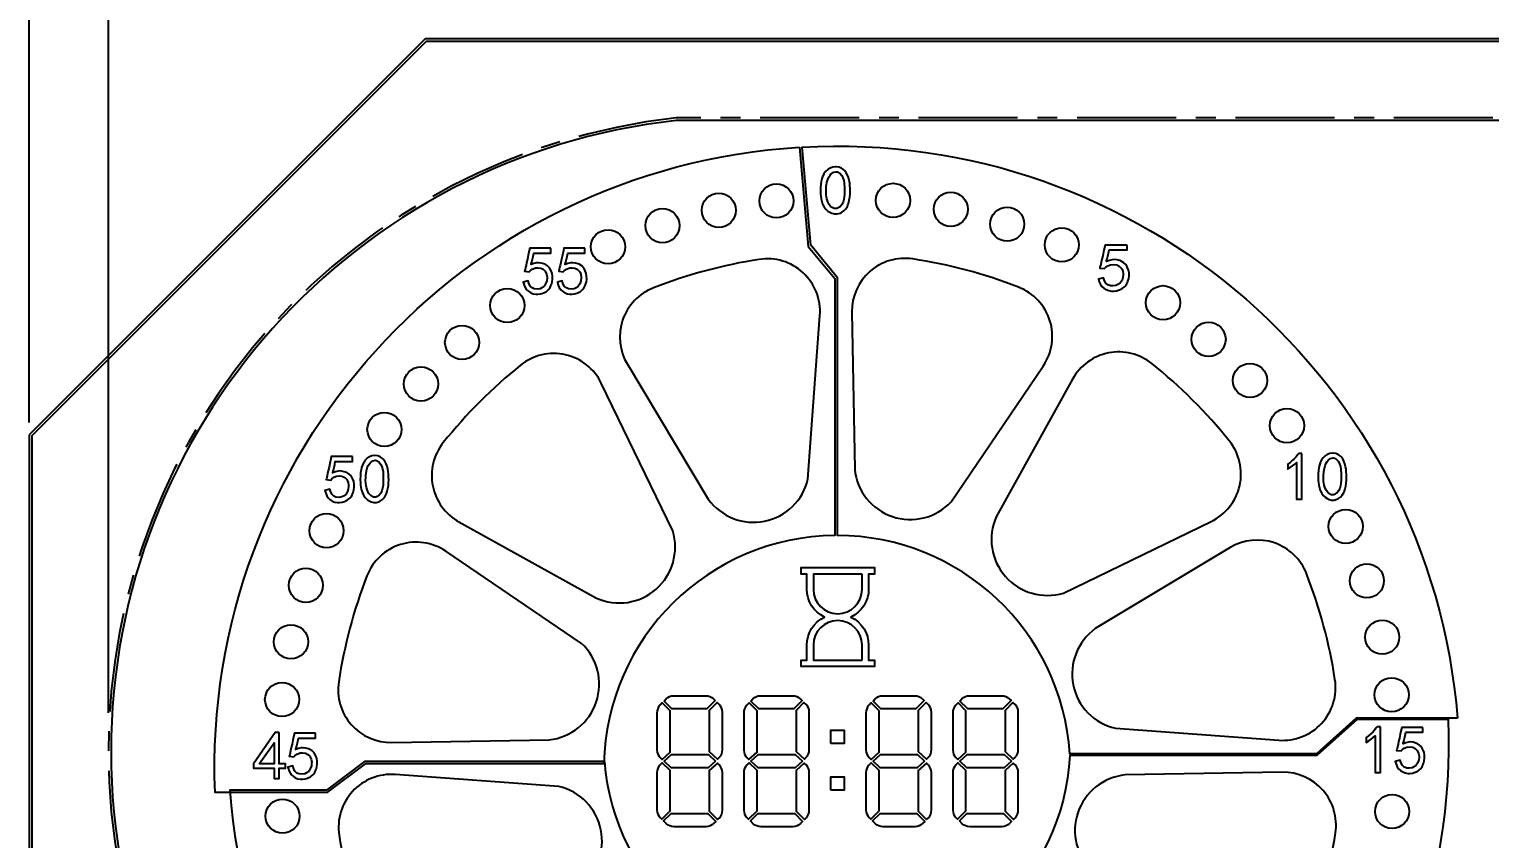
# Model space of a CAD drawing. Header units: millimetres. Extents: x 1653 to 3206, y -200 to 97.
# Drawn here: x 1943.1 to 1998.4, y -112.2 to -81.5 of the extents above; entities that cross this region are included whole.
import ezdxf

# ---------------------------------------------------------------- set-up
doc = ezdxf.new("R2010")
doc.units = ezdxf.units.MM
doc.header["$LTSCALE"] = 3
doc.linetypes.add('CENTER', pattern=[2, 1.25, -0.25, 0.25, -0.25])
for name, color, linetype in [('DIM', 4, 'Continuous'), ('PR', 8, 'Continuous'), ('PR1', 7, 'Continuous'), ('PR2', 7, 'Continuous'), ('PR3', 7, 'Continuous')]:
    doc.layers.add(name, color=color, linetype=linetype)
doc.styles.get("Standard").update_dxf_attribs({"font": 'simplex.shx'})
doc.dimstyles.new('LCDDIM', dxfattribs={"dimtxt": 1, "dimasz": 0.8, "dimexe": 0.35, "dimexo": 0.35, "dimgap": 0.396, "dimtad": 0, "dimzin": 0, "dimdsep": 46, "dimtxsty": 'Standard', "dimcen": 0, "dimclrd": 256, "dimclre": 256, "dimclrt": 256, "dimadec": 0, "dimazin": 0, "dimtfac": 1, "dimtofl": 0, "dimtmove": 0, "dimatfit": 0, "dimfxl": 0, "dimlwd": -1, "dimlwe": -1, "dimarcsym": 0})

# ---------------------------------------------------------------- blocks, each defined once
blk = doc.blocks.new('*D9')
at = {"layer": 'Defpoints', "color": 0}
for p in [(1942.306, -73.807), (1943.106, -96.901), (1942.306, -108.901)]:
    blk.add_point(p, dxfattribs=at)
at = {"layer": 'DIM'}
for p, q in [((1942.306, -108.434), (1942.306, -73.34)), ((1943.106, -96.434), (1943.106, -73.34)), ((1940.81, -73.807), (1939.314, -73.807)), ((1944.602, -73.807), (1946.098, -73.807))]:
    blk.add_line(p, q, dxfattribs=at)
for points in [[(1940.81, -73.558), (1940.81, -74.056), (1942.306, -73.807)], [(1944.602, -73.558), (1944.602, -74.056), (1943.106, -73.807)]]:
    blk.add_solid(points, dxfattribs=at)
at = {"layer": 'DIM', "insert": (1932.306, -73.807), "char_height": 1.87, "attachment_point": 5}
blk.add_mtext('MAX 0.80', dxfattribs=at)
blk = doc.blocks.new('*D11')
at = {"layer": 'Defpoints', "color": 0}
for p in [(1938.74, -104.901), (1943.106, -104.901), (1943.106, -112.901)]:
    blk.add_point(p, dxfattribs=at)
at = {"layer": 'DIM'}
for p, q in [((1938.74, -103.405), (1938.74, -101.909)), ((1942.639, -104.901), (1938.273, -104.901)), ((1942.639, -112.901), (1938.273, -112.901)), ((1938.74, -114.397), (1938.74, -115.893))]:
    blk.add_line(p, q, dxfattribs=at)
for points in [[(1938.491, -103.405), (1938.989, -103.405), (1938.74, -104.901)], [(1938.491, -114.397), (1938.989, -114.397), (1938.74, -112.901)]]:
    blk.add_solid(points, dxfattribs=at)
at = {"layer": 'DIM', "insert": (1938.74, -94.901), "char_height": 1.87, "attachment_point": 5, "rotation": 90}
blk.add_mtext('MAX 8.00', dxfattribs=at)
blk = doc.blocks.new('*D20')
at = {"layer": 'Defpoints', "color": 0}
for p in [(2055.106, -78.032), (1946.106, -107.901), (2055.106, -107.901)]:
    blk.add_point(p, dxfattribs=at)
at = {"layer": 'DIM'}
for p, q in [((1946.106, -107.434), (1946.106, -77.564)), ((2055.106, -107.434), (2055.106, -77.564)), ((1947.602, -78.032), (1989.368, -78.032)), ((2053.61, -78.032), (2011.844, -78.032))]:
    blk.add_line(p, q, dxfattribs=at)
for points in [[(1947.602, -77.782), (1947.602, -78.281), (1946.106, -78.032)], [(2053.61, -77.782), (2053.61, -78.281), (2055.106, -78.032)]]:
    blk.add_solid(points, dxfattribs=at)
at = {"layer": 'DIM', "insert": (2000.606, -78.032), "char_height": 1.87, "attachment_point": 5}
blk.add_mtext('MIN V.A 109.00', dxfattribs=at)
blk = doc.blocks.new('*D21')
at = {"layer": 'Defpoints', "color": 0}
for p in [(2058.106, -73.807), (1943.106, -96.901), (2058.106, -96.901)]:
    blk.add_point(p, dxfattribs=at)
at = {"layer": 'DIM'}
for p, q in [((1943.106, -96.434), (1943.106, -73.34)), ((2058.106, -96.434), (2058.106, -73.34)), ((1944.602, -73.807), (1991.684, -73.807)), ((2056.61, -73.807), (2009.529, -73.807))]:
    blk.add_line(p, q, dxfattribs=at)
for points in [[(1944.602, -73.558), (1944.602, -74.056), (1943.106, -73.807)], [(2056.61, -73.558), (2056.61, -74.056), (2058.106, -73.807)]]:
    blk.add_solid(points, dxfattribs=at)
at = {"layer": 'DIM', "insert": (2000.606, -73.807), "char_height": 1.87, "attachment_point": 5}
blk.add_mtext('115.00%%p0.20', dxfattribs=at)

msp = doc.modelspace()

# ---------------------------------------------------------------- linework, layer by layer
at = {"linetype": 'Continuous'}
msp.add_lwpolyline([(1943.106, -96.901), (1943.106, -120.901), (1958.106, -135.901), (2043.106, -135.901), (2058.106, -120.901), (2058.106, -96.901), (2043.106, -81.901), (1958.106, -81.901)], close=True, dxfattribs=at)
at = {"linetype": 'CENTER'}
msp.add_lwpolyline([(2034.546, -84.901), (1967.606, -84.901, 0.895837), (1967.606, -132.901), (2034.546, -132.901, 0.856686)], format="xyb", close=True, dxfattribs=at)
for points in [[(1973.67, -86.754), (1973.65, -86.755), (1973.539, -86.768), (1973.439, -86.801), (1973.352, -86.855), (1973.351, -86.857), (1973.273, -86.929), (1973.21, -87.013), (1973.162, -87.108), (1973.155, -87.121), (1973.125, -87.205), (1973.102, -87.304), (1973.085, -87.412), (1973.077, -87.533), (1973.076, -87.54), (1973.074, -87.667), (1973.077, -87.779), (1973.085, -87.875), (1973.098, -87.958), (1973.099, -87.964), (1973.124, -88.067), (1973.16, -88.166), (1973.204, -88.26), (1973.215, -88.282), (1973.276, -88.361), (1973.357, -88.428), (1973.458, -88.484), (1973.51, -88.506), (1973.613, -88.531), (1973.715, -88.531), (1973.819, -88.503), (1973.878, -88.476), (1973.963, -88.417), (1974.035, -88.343), (1974.095, -88.251), (1974.117, -88.196), (1974.146, -88.106), (1974.17, -88.006), (1974.189, -87.896), (1974.2, -87.776), (1974.202, -87.68), (1974.201, -87.569), (1974.195, -87.465), (1974.184, -87.364), (1974.168, -87.269), (1974.168, -87.268), (1974.141, -87.162), (1974.102, -87.065), (1974.051, -86.976), (1973.988, -86.895), (1973.957, -86.866), (1973.869, -86.803), (1973.773, -86.766)], [(1973.693, -88.33), (1973.596, -88.33), (1973.501, -88.281), (1973.463, -88.25), (1973.404, -88.177), (1973.356, -88.083), (1973.321, -87.968), (1973.305, -87.898), (1973.293, -87.801), (1973.288, -87.697), (1973.29, -87.588), (1973.299, -87.472), (1973.301, -87.454), (1973.323, -87.332), (1973.352, -87.228), (1973.39, -87.139), (1973.438, -87.068), (1973.487, -87.01), (1973.573, -86.954), (1973.67, -86.936), (1973.722, -86.946), (1973.808, -86.993), (1973.882, -87.077), (1973.924, -87.166), (1973.957, -87.264), (1973.978, -87.371), (1973.98, -87.407), (1973.984, -87.507), (1973.987, -87.614), (1973.988, -87.725), (1973.987, -87.784), (1973.979, -87.891), (1973.961, -87.994), (1973.936, -88.089), (1973.89, -88.184), (1973.825, -88.262), (1973.744, -88.311)], [(1962.862, -89.839), (1962.064, -89.839), (1962.045, -89.926), (1962.009, -90.096), (1961.976, -90.247), (1961.948, -90.376), (1961.924, -90.484), (1961.905, -90.571), (1961.89, -90.638), (1961.879, -90.684), (1961.872, -90.709), (1962.043, -90.728), (1962.079, -90.685), (1962.16, -90.623), (1962.255, -90.587), (1962.274, -90.583), (1962.38, -90.572), (1962.477, -90.587), (1962.484, -90.589), (1962.573, -90.634), (1962.65, -90.709), (1962.663, -90.731), (1962.701, -90.822), (1962.72, -90.931), (1962.719, -90.962), (1962.708, -91.068), (1962.68, -91.163), (1962.668, -91.187), (1962.608, -91.271), (1962.528, -91.335), (1962.457, -91.368), (1962.358, -91.385), (1962.246, -91.375), (1962.235, -91.373), (1962.159, -91.341), (1962.096, -91.28), (1962.043, -91.19), (1962.003, -91.073), (1961.821, -91.123), (1961.85, -91.23), (1961.892, -91.327), (1961.947, -91.406), (1962.013, -91.466), (1962.101, -91.523), (1962.196, -91.561), (1962.296, -91.578), (1962.37, -91.579), (1962.473, -91.566), (1962.568, -91.538), (1962.588, -91.53), (1962.681, -91.482), (1962.76, -91.417), (1962.776, -91.402), (1962.837, -91.324), (1962.881, -91.224), (1962.888, -91.206), (1962.916, -91.104), (1962.932, -91.001), (1962.932, -90.998), (1962.927, -90.891), (1962.912, -90.789), (1962.877, -90.696), (1962.831, -90.597), (1962.814, -90.573), (1962.743, -90.504), (1962.65, -90.445), (1962.601, -90.427), (1962.501, -90.4), (1962.397, -90.384), (1962.319, -90.391), (1962.219, -90.414), (1962.114, -90.456), (1962.12, -90.436), (1962.143, -90.351), (1962.167, -90.253), (1962.191, -90.144), (1962.215, -90.021), (1962.862, -90.021)], [(1964.154, -89.839), (1963.356, -89.839), (1963.338, -89.926), (1963.301, -90.096), (1963.269, -90.247), (1963.241, -90.376), (1963.217, -90.484), (1963.197, -90.571), (1963.182, -90.638), (1963.172, -90.684), (1963.164, -90.709), (1963.336, -90.728), (1963.372, -90.685), (1963.453, -90.623), (1963.548, -90.587), (1963.566, -90.583), (1963.673, -90.572), (1963.77, -90.587), (1963.776, -90.589), (1963.866, -90.634), (1963.941, -90.709), (1963.956, -90.731), (1963.994, -90.822), (1964.013, -90.931), (1964.012, -90.962), (1964, -91.068), (1963.972, -91.163), (1963.96, -91.187), (1963.9, -91.271), (1963.82, -91.335), (1963.749, -91.368), (1963.651, -91.385), (1963.538, -91.375), (1963.528, -91.373), (1963.452, -91.341), (1963.387, -91.28), (1963.336, -91.19), (1963.296, -91.073), (1963.114, -91.123), (1963.143, -91.23), (1963.185, -91.327), (1963.24, -91.406), (1963.306, -91.466), (1963.394, -91.523), (1963.489, -91.561), (1963.588, -91.578), (1963.662, -91.579), (1963.766, -91.566), (1963.861, -91.538), (1963.88, -91.53), (1963.973, -91.482), (1964.053, -91.417), (1964.067, -91.402), (1964.129, -91.324), (1964.174, -91.224), (1964.18, -91.206), (1964.209, -91.104), (1964.224, -91.001), (1964.224, -90.998), (1964.219, -90.891), (1964.204, -90.789), (1964.17, -90.696), (1964.123, -90.597), (1964.107, -90.573), (1964.035, -90.504), (1963.941, -90.445), (1963.894, -90.427), (1963.793, -90.4), (1963.689, -90.384), (1963.612, -90.391), (1963.511, -90.414), (1963.406, -90.456), (1963.412, -90.436), (1963.436, -90.351), (1963.46, -90.253), (1963.484, -90.144), (1963.507, -90.021), (1964.154, -90.021)], [(1984.695, -89.718), (1983.858, -89.718), (1983.838, -89.805), (1983.8, -89.975), (1983.766, -90.126), (1983.737, -90.255), (1983.711, -90.363), (1983.691, -90.451), (1983.675, -90.517), (1983.663, -90.563), (1983.656, -90.588), (1983.836, -90.608), (1983.874, -90.564), (1983.958, -90.502), (1984.059, -90.466), (1984.078, -90.462), (1984.189, -90.452), (1984.292, -90.466), (1984.299, -90.468), (1984.393, -90.514), (1984.472, -90.588), (1984.487, -90.61), (1984.527, -90.702), (1984.547, -90.81), (1984.546, -90.841), (1984.533, -90.948), (1984.504, -91.043), (1984.492, -91.067), (1984.429, -91.15), (1984.345, -91.214), (1984.27, -91.247), (1984.167, -91.264), (1984.048, -91.255), (1984.037, -91.253), (1983.958, -91.221), (1983.891, -91.16), (1983.836, -91.07), (1983.794, -90.952), (1983.602, -91.003), (1983.633, -91.109), (1983.678, -91.206), (1983.735, -91.286), (1983.804, -91.346), (1983.897, -91.402), (1983.997, -91.441), (1984.101, -91.457), (1984.179, -91.458), (1984.287, -91.446), (1984.388, -91.417), (1984.407, -91.41), (1984.504, -91.361), (1984.589, -91.296), (1984.605, -91.281), (1984.669, -91.203), (1984.716, -91.104), (1984.722, -91.085), (1984.752, -90.983), (1984.769, -90.881), (1984.769, -90.877), (1984.764, -90.77), (1984.747, -90.669), (1984.711, -90.576), (1984.663, -90.477), (1984.645, -90.453), (1984.571, -90.384), (1984.472, -90.325), (1984.422, -90.306), (1984.316, -90.279), (1984.207, -90.264), (1984.125, -90.27), (1984.021, -90.294), (1983.91, -90.335), (1983.917, -90.315), (1983.941, -90.231), (1983.966, -90.133), (1983.991, -90.023), (1984.017, -89.9), (1984.695, -89.9)], [(1955.347, -97.725), (1954.549, -97.725), (1954.531, -97.811), (1954.495, -97.983), (1954.462, -98.133), (1954.434, -98.262), (1954.41, -98.37), (1954.39, -98.457), (1954.376, -98.524), (1954.365, -98.57), (1954.357, -98.595), (1954.529, -98.615), (1954.565, -98.572), (1954.646, -98.51), (1954.741, -98.474), (1954.759, -98.468), (1954.866, -98.458), (1954.963, -98.474), (1954.97, -98.476), (1955.059, -98.52), (1955.135, -98.595), (1955.149, -98.616), (1955.187, -98.709), (1955.206, -98.817), (1955.205, -98.848), (1955.193, -98.954), (1955.165, -99.049), (1955.154, -99.073), (1955.094, -99.158), (1955.013, -99.222), (1954.942, -99.255), (1954.844, -99.27), (1954.731, -99.262), (1954.721, -99.26), (1954.645, -99.227), (1954.581, -99.166), (1954.529, -99.077), (1954.488, -98.958), (1954.307, -99.009), (1954.336, -99.115), (1954.378, -99.212), (1954.433, -99.292), (1954.499, -99.353), (1954.587, -99.41), (1954.682, -99.447), (1954.782, -99.465), (1954.855, -99.466), (1954.959, -99.453), (1955.054, -99.423), (1955.073, -99.416), (1955.166, -99.367), (1955.246, -99.302), (1955.261, -99.288), (1955.322, -99.209), (1955.367, -99.11), (1955.374, -99.092), (1955.402, -98.99), (1955.417, -98.888), (1955.417, -98.884), (1955.412, -98.777), (1955.398, -98.675), (1955.363, -98.582), (1955.316, -98.483), (1955.3, -98.46), (1955.228, -98.39), (1955.135, -98.332), (1955.087, -98.313), (1954.987, -98.286), (1954.882, -98.271), (1954.805, -98.277), (1954.704, -98.3), (1954.6, -98.341), (1954.605, -98.323), (1954.629, -98.237), (1954.653, -98.14), (1954.677, -98.029), (1954.7, -97.907), (1955.347, -97.907)], [(1956.215, -97.684), (1956.196, -97.685), (1956.089, -97.699), (1955.995, -97.732), (1955.912, -97.785), (1955.91, -97.788), (1955.837, -97.86), (1955.777, -97.944), (1955.73, -98.039), (1955.725, -98.051), (1955.696, -98.136), (1955.674, -98.234), (1955.658, -98.342), (1955.65, -98.463), (1955.65, -98.471), (1955.648, -98.598), (1955.65, -98.709), (1955.657, -98.805), (1955.67, -98.888), (1955.672, -98.894), (1955.695, -98.997), (1955.729, -99.097), (1955.771, -99.191), (1955.782, -99.212), (1955.84, -99.291), (1955.917, -99.358), (1956.014, -99.414), (1956.062, -99.437), (1956.16, -99.461), (1956.258, -99.461), (1956.357, -99.434), (1956.413, -99.407), (1956.494, -99.348), (1956.563, -99.273), (1956.619, -99.181), (1956.641, -99.127), (1956.669, -99.037), (1956.691, -98.937), (1956.709, -98.826), (1956.72, -98.706), (1956.722, -98.61), (1956.72, -98.499), (1956.714, -98.395), (1956.705, -98.295), (1956.689, -98.2), (1956.689, -98.199), (1956.664, -98.092), (1956.626, -97.995), (1956.578, -97.906), (1956.518, -97.826), (1956.489, -97.797), (1956.404, -97.734), (1956.313, -97.697)], [(1956.237, -99.26), (1956.144, -99.26), (1956.054, -99.211), (1956.019, -99.18), (1955.962, -99.107), (1955.916, -99.013), (1955.882, -98.898), (1955.868, -98.828), (1955.855, -98.731), (1955.85, -98.628), (1955.852, -98.518), (1955.862, -98.402), (1955.864, -98.385), (1955.883, -98.263), (1955.912, -98.158), (1955.948, -98.07), (1955.993, -97.998), (1956.04, -97.94), (1956.122, -97.885), (1956.215, -97.866), (1956.265, -97.876), (1956.347, -97.923), (1956.418, -98.008), (1956.458, -98.096), (1956.489, -98.195), (1956.509, -98.301), (1956.511, -98.337), (1956.515, -98.437), (1956.517, -98.544), (1956.518, -98.655), (1956.517, -98.714), (1956.509, -98.822), (1956.492, -98.924), (1956.467, -99.019), (1956.424, -99.114), (1956.363, -99.193), (1956.286, -99.241)], [(1991.313, -97.604), (1991.192, -97.604), (1991.158, -97.651), (1991.094, -97.731), (1991.024, -97.806), (1990.947, -97.877), (1990.866, -97.945), (1990.778, -98.008), (1990.778, -98.201), (1990.874, -98.14), (1990.962, -98.078), (1991.041, -98.014), (1991.111, -97.949), (1991.111, -99.343), (1991.313, -99.343)], [(1992.494, -97.594), (1992.476, -97.595), (1992.368, -97.609), (1992.274, -97.642), (1992.191, -97.695), (1992.189, -97.697), (1992.116, -97.77), (1992.056, -97.853), (1992.01, -97.949), (1992.004, -97.961), (1991.975, -98.046), (1991.953, -98.144), (1991.937, -98.252), (1991.929, -98.373), (1991.929, -98.38), (1991.927, -98.508), (1991.929, -98.619), (1991.936, -98.715), (1991.949, -98.798), (1991.951, -98.804), (1991.974, -98.907), (1992.009, -99.007), (1992.05, -99.101), (1992.061, -99.122), (1992.119, -99.201), (1992.197, -99.268), (1992.293, -99.324), (1992.341, -99.347), (1992.439, -99.371), (1992.538, -99.371), (1992.636, -99.343), (1992.693, -99.317), (1992.773, -99.258), (1992.842, -99.183), (1992.898, -99.091), (1992.92, -99.037), (1992.948, -98.947), (1992.971, -98.846), (1992.988, -98.736), (1992.999, -98.616), (1993.002, -98.52), (1992.999, -98.409), (1992.993, -98.305), (1992.984, -98.205), (1992.968, -98.11), (1992.968, -98.109), (1992.943, -98.002), (1992.905, -97.905), (1992.857, -97.816), (1992.797, -97.736), (1992.768, -97.707), (1992.683, -97.644), (1992.592, -97.607)], [(1992.516, -99.17), (1992.423, -99.17), (1992.333, -99.121), (1992.298, -99.09), (1992.241, -99.017), (1992.196, -98.923), (1992.161, -98.808), (1992.147, -98.738), (1992.135, -98.641), (1992.129, -98.538), (1992.131, -98.428), (1992.141, -98.312), (1992.143, -98.295), (1992.162, -98.173), (1992.191, -98.068), (1992.228, -97.98), (1992.272, -97.908), (1992.32, -97.85), (1992.401, -97.795), (1992.494, -97.776), (1992.544, -97.786), (1992.626, -97.833), (1992.697, -97.918), (1992.737, -98.006), (1992.768, -98.105), (1992.788, -98.211), (1992.79, -98.247), (1992.794, -98.347), (1992.796, -98.454), (1992.797, -98.565), (1992.796, -98.624), (1992.788, -98.732), (1992.771, -98.834), (1992.746, -98.929), (1992.703, -99.024), (1992.642, -99.103), (1992.565, -99.151)], [(1966.955, -109.065), (1967.004, -109.125), (1967.077, -109.198), (1967.385, -108.917), (1967.385, -107.356), (1967.085, -107.056), (1967.004, -107.137), (1966.996, -107.145), (1966.948, -107.206), (1966.913, -107.276), (1966.891, -107.35), (1966.884, -107.428), (1966.884, -108.834), (1966.884, -108.846), (1966.893, -108.923), (1966.917, -108.997)], [(1967.292, -106.853), (1967.36, -106.816), (1967.434, -106.792), (1967.511, -106.782), (1967.523, -106.782), (1968.736, -106.782), (1968.814, -106.789), (1968.888, -106.811), (1968.958, -106.847), (1969.019, -106.895), (1969.027, -106.903), (1969.093, -106.968), (1968.778, -107.283), (1967.452, -107.283), (1967.152, -106.983), (1967.232, -106.903)], [(1969.365, -108.834), (1969.365, -107.4), (1969.356, -107.321), (1969.332, -107.247), (1969.294, -107.179), (1969.244, -107.119), (1969.163, -107.038), (1968.864, -107.337), (1968.864, -108.9), (1969.178, -109.192), (1969.245, -109.125), (1969.253, -109.116), (1969.301, -109.055), (1969.336, -108.986), (1969.358, -108.911)], [(1970.243, -109.065), (1970.292, -109.125), (1970.365, -109.198), (1970.673, -108.917), (1970.673, -107.356), (1970.373, -107.056), (1970.292, -107.137), (1970.284, -107.145), (1970.236, -107.206), (1970.201, -107.276), (1970.179, -107.35), (1970.172, -107.428), (1970.172, -108.834), (1970.172, -108.846), (1970.181, -108.923), (1970.205, -108.997)], [(1970.58, -106.853), (1970.648, -106.816), (1970.722, -106.792), (1970.799, -106.782), (1970.811, -106.782), (1972.025, -106.782), (1972.102, -106.789), (1972.177, -106.811), (1972.246, -106.847), (1972.307, -106.895), (1972.315, -106.903), (1972.381, -106.968), (1972.066, -107.283), (1970.74, -107.283), (1970.44, -106.983), (1970.52, -106.903)], [(1972.653, -108.834), (1972.653, -107.4), (1972.644, -107.321), (1972.62, -107.247), (1972.583, -107.179), (1972.532, -107.119), (1972.451, -107.038), (1972.152, -107.337), (1972.152, -108.9), (1972.466, -109.192), (1972.533, -109.125), (1972.541, -109.116), (1972.589, -109.055), (1972.625, -108.986), (1972.646, -108.911)], [(1974.87, -109.065), (1974.92, -109.125), (1974.993, -109.198), (1975.301, -108.917), (1975.301, -107.356), (1975.001, -107.056), (1974.92, -107.137), (1974.912, -107.145), (1974.864, -107.206), (1974.828, -107.276), (1974.807, -107.35), (1974.799, -107.428), (1974.799, -108.834), (1974.8, -108.846), (1974.809, -108.923), (1974.833, -108.997)], [(1975.207, -106.853), (1975.275, -106.816), (1975.349, -106.792), (1975.427, -106.782), (1975.438, -106.782), (1976.652, -106.782), (1976.73, -106.789), (1976.804, -106.811), (1976.873, -106.847), (1976.934, -106.895), (1976.942, -106.903), (1977.008, -106.968), (1976.694, -107.283), (1975.367, -107.283), (1975.067, -106.983), (1975.147, -106.903)], [(1977.281, -108.834), (1977.281, -107.4), (1977.271, -107.321), (1977.248, -107.247), (1977.21, -107.179), (1977.16, -107.119), (1977.079, -107.038), (1976.78, -107.337), (1976.78, -108.9), (1977.093, -109.192), (1977.16, -109.125), (1977.169, -109.116), (1977.217, -109.055), (1977.252, -108.986), (1977.274, -108.911)], [(1978.158, -109.065), (1978.208, -109.125), (1978.281, -109.198), (1978.589, -108.917), (1978.589, -107.356), (1978.289, -107.056), (1978.208, -107.137), (1978.2, -107.145), (1978.152, -107.206), (1978.116, -107.276), (1978.095, -107.35), (1978.088, -107.428), (1978.088, -108.834), (1978.088, -108.846), (1978.097, -108.923), (1978.121, -108.997)], [(1978.495, -106.853), (1978.564, -106.816), (1978.638, -106.792), (1978.715, -106.782), (1978.726, -106.782), (1979.94, -106.782), (1980.018, -106.789), (1980.092, -106.811), (1980.161, -106.847), (1980.222, -106.895), (1980.23, -106.903), (1980.297, -106.968), (1979.982, -107.283), (1978.656, -107.283), (1978.355, -106.983), (1978.436, -106.903)], [(1980.569, -108.834), (1980.569, -107.4), (1980.559, -107.321), (1980.536, -107.247), (1980.498, -107.179), (1980.448, -107.119), (1980.367, -107.038), (1980.068, -107.337), (1980.068, -108.9), (1980.381, -109.192), (1980.449, -109.125), (1980.457, -109.116), (1980.505, -109.055), (1980.54, -108.986), (1980.562, -108.911)], [(1952.573, -108.177), (1952.421, -108.177), (1951.604, -109.36), (1951.604, -109.532), (1952.381, -109.532), (1952.381, -109.916), (1952.573, -109.916), (1952.573, -109.532), (1952.815, -109.532), (1952.815, -109.36), (1952.573, -109.36)], [(1953.946, -108.207), (1953.149, -108.207), (1953.13, -108.294), (1953.093, -108.465), (1953.061, -108.615), (1953.033, -108.745), (1953.009, -108.852), (1952.99, -108.94), (1952.974, -109.006), (1952.964, -109.053), (1952.957, -109.077), (1953.128, -109.097), (1953.164, -109.054), (1953.245, -108.992), (1953.34, -108.955), (1953.359, -108.951), (1953.465, -108.941), (1953.562, -108.955), (1953.568, -108.957), (1953.658, -109.003), (1953.734, -109.077), (1953.748, -109.099), (1953.786, -109.191), (1953.805, -109.299), (1953.804, -109.33), (1953.793, -109.437), (1953.765, -109.532), (1953.752, -109.556), (1953.692, -109.639), (1953.613, -109.703), (1953.541, -109.737), (1953.443, -109.753), (1953.331, -109.744), (1953.32, -109.742), (1953.244, -109.71), (1953.18, -109.649), (1953.128, -109.559), (1953.088, -109.441), (1952.906, -109.492), (1952.935, -109.598), (1952.977, -109.695), (1953.032, -109.775), (1953.098, -109.835), (1953.186, -109.892), (1953.281, -109.93), (1953.38, -109.946), (1953.455, -109.947), (1953.558, -109.935), (1953.653, -109.906), (1953.673, -109.899), (1953.766, -109.85), (1953.845, -109.785), (1953.86, -109.771), (1953.922, -109.692), (1953.966, -109.593), (1953.972, -109.574), (1954.001, -109.472), (1954.017, -109.37), (1954.017, -109.367), (1954.012, -109.259), (1953.996, -109.158), (1953.962, -109.065), (1953.916, -108.966), (1953.899, -108.942), (1953.828, -108.873), (1953.734, -108.814), (1953.686, -108.795), (1953.585, -108.768), (1953.482, -108.753), (1953.404, -108.759), (1953.304, -108.783), (1953.198, -108.824), (1953.205, -108.805), (1953.228, -108.72), (1953.252, -108.622), (1953.276, -108.512), (1953.3, -108.389), (1953.946, -108.389)], [(1973.473, -108.593), (1973.473, -108.092), (1973.974, -108.092), (1973.974, -108.593)], [(1994.285, -107.956), (1994.164, -107.956), (1994.13, -108.002), (1994.066, -108.082), (1993.995, -108.157), (1993.919, -108.229), (1993.837, -108.296), (1993.749, -108.36), (1993.749, -108.552), (1993.846, -108.491), (1993.933, -108.428), (1994.013, -108.364), (1994.082, -108.299), (1994.082, -109.695), (1994.285, -109.695)], [(1995.89, -107.986), (1995.093, -107.986), (1995.074, -108.072), (1995.037, -108.243), (1995.005, -108.394), (1994.977, -108.523), (1994.953, -108.63), (1994.934, -108.718), (1994.918, -108.784), (1994.908, -108.831), (1994.901, -108.856), (1995.072, -108.875), (1995.108, -108.832), (1995.189, -108.77), (1995.284, -108.734), (1995.302, -108.73), (1995.409, -108.719), (1995.506, -108.734), (1995.512, -108.736), (1995.602, -108.781), (1995.678, -108.856), (1995.692, -108.877), (1995.73, -108.969), (1995.749, -109.078), (1995.748, -109.109), (1995.736, -109.215), (1995.709, -109.31), (1995.696, -109.334), (1995.636, -109.418), (1995.557, -109.482), (1995.485, -109.515), (1995.387, -109.531), (1995.275, -109.522), (1995.264, -109.52), (1995.188, -109.488), (1995.124, -109.427), (1995.072, -109.337), (1995.032, -109.219), (1994.85, -109.27), (1994.879, -109.376), (1994.921, -109.474), (1994.976, -109.553), (1995.042, -109.613), (1995.13, -109.67), (1995.225, -109.708), (1995.324, -109.725), (1995.399, -109.726), (1995.502, -109.713), (1995.597, -109.684), (1995.617, -109.677), (1995.71, -109.629), (1995.789, -109.563), (1995.804, -109.549), (1995.866, -109.47), (1995.91, -109.371), (1995.916, -109.353), (1995.945, -109.25), (1995.961, -109.148), (1995.961, -109.145), (1995.955, -109.038), (1995.94, -108.936), (1995.906, -108.843), (1995.859, -108.744), (1995.843, -108.72), (1995.772, -108.651), (1995.678, -108.592), (1995.63, -108.574), (1995.529, -108.547), (1995.425, -108.531), (1995.348, -108.537), (1995.248, -108.561), (1995.142, -108.603), (1995.149, -108.583), (1995.172, -108.498), (1995.196, -108.4), (1995.22, -108.29), (1995.244, -108.168), (1995.89, -108.168)], [(1951.816, -109.36), (1952.381, -108.561), (1952.381, -109.36)], [(1966.954, -111.334), (1967.004, -111.394), (1967.066, -111.456), (1967.385, -111.137), (1967.385, -109.611), (1967.082, -109.328), (1967.004, -109.406), (1966.996, -109.415), (1966.948, -109.476), (1966.913, -109.545), (1966.891, -109.619), (1966.884, -109.697), (1966.884, -111.104), (1966.884, -111.115), (1966.893, -111.192), (1966.917, -111.266)], [(1969.105, -109.26), (1968.825, -109.511), (1967.422, -109.511), (1967.155, -109.26), (1967.431, -109.009), (1968.836, -109.009)], [(1969.245, -109.406), (1969.172, -109.333), (1968.864, -109.609), (1968.864, -111.157), (1969.18, -111.473), (1969.248, -111.406), (1969.301, -111.339), (1969.336, -111.27), (1969.358, -111.195), (1969.365, -111.118), (1969.365, -109.697), (1969.365, -109.685), (1969.356, -109.608), (1969.332, -109.534), (1969.294, -109.466)], [(1970.243, -111.334), (1970.292, -111.394), (1970.355, -111.456), (1970.673, -111.137), (1970.673, -109.611), (1970.371, -109.328), (1970.292, -109.406), (1970.284, -109.415), (1970.236, -109.476), (1970.201, -109.545), (1970.179, -109.619), (1970.172, -109.697), (1970.172, -111.104), (1970.172, -111.115), (1970.182, -111.192), (1970.205, -111.266)], [(1972.394, -109.26), (1972.114, -109.511), (1970.711, -109.511), (1970.443, -109.26), (1970.719, -109.009), (1972.124, -109.009)], [(1972.533, -109.406), (1972.46, -109.333), (1972.152, -109.609), (1972.152, -111.157), (1972.468, -111.473), (1972.536, -111.406), (1972.589, -111.339), (1972.625, -111.27), (1972.646, -111.195), (1972.653, -111.118), (1972.653, -109.697), (1972.653, -109.685), (1972.644, -109.608), (1972.62, -109.534), (1972.583, -109.466)], [(1974.87, -111.334), (1974.92, -111.394), (1974.982, -111.456), (1975.301, -111.137), (1975.301, -109.611), (1974.998, -109.328), (1974.92, -109.406), (1974.912, -109.415), (1974.864, -109.476), (1974.828, -109.545), (1974.807, -109.619), (1974.799, -109.697), (1974.799, -111.104), (1974.8, -111.115), (1974.809, -111.192), (1974.833, -111.266)], [(1977.021, -109.26), (1976.741, -109.511), (1975.338, -109.511), (1975.071, -109.26), (1975.347, -109.009), (1976.752, -109.009)], [(1977.16, -109.406), (1977.087, -109.333), (1976.78, -109.609), (1976.78, -111.157), (1977.096, -111.473), (1977.163, -111.406), (1977.216, -111.339), (1977.252, -111.27), (1977.274, -111.195), (1977.281, -111.118), (1977.281, -109.697), (1977.281, -109.685), (1977.271, -109.608), (1977.248, -109.534), (1977.21, -109.466)], [(1978.158, -111.334), (1978.208, -111.394), (1978.27, -111.456), (1978.589, -111.137), (1978.589, -109.611), (1978.286, -109.328), (1978.208, -109.406), (1978.2, -109.415), (1978.152, -109.476), (1978.116, -109.545), (1978.095, -109.619), (1978.088, -109.697), (1978.088, -111.104), (1978.088, -111.115), (1978.097, -111.192), (1978.121, -111.266)], [(1980.309, -109.26), (1980.029, -109.511), (1978.626, -109.511), (1978.359, -109.26), (1978.635, -109.009), (1980.04, -109.009)], [(1980.449, -109.406), (1980.375, -109.333), (1980.068, -109.609), (1980.068, -111.157), (1980.384, -111.473), (1980.451, -111.406), (1980.505, -111.339), (1980.54, -111.27), (1980.562, -111.195), (1980.569, -111.118), (1980.569, -109.697), (1980.569, -109.685), (1980.559, -109.608), (1980.536, -109.534), (1980.498, -109.466)], [(1973.473, -110.362), (1973.473, -109.86), (1973.974, -109.86), (1973.974, -110.362)], [(1968.967, -111.675), (1968.899, -111.713), (1968.826, -111.737), (1968.748, -111.746), (1968.736, -111.747), (1967.526, -111.747), (1967.448, -111.739), (1967.374, -111.717), (1967.305, -111.682), (1967.243, -111.633), (1967.136, -111.526), (1967.417, -111.245), (1968.812, -111.245), (1969.11, -111.543), (1969.027, -111.626)], [(1972.256, -111.675), (1972.188, -111.713), (1972.114, -111.737), (1972.037, -111.746), (1972.025, -111.747), (1970.814, -111.747), (1970.737, -111.739), (1970.662, -111.717), (1970.593, -111.682), (1970.531, -111.633), (1970.425, -111.526), (1970.706, -111.245), (1972.1, -111.245), (1972.398, -111.543), (1972.315, -111.626)], [(1976.883, -111.675), (1976.815, -111.713), (1976.741, -111.737), (1976.664, -111.746), (1976.652, -111.747), (1975.442, -111.747), (1975.364, -111.739), (1975.29, -111.717), (1975.221, -111.682), (1975.159, -111.633), (1975.052, -111.526), (1975.333, -111.245), (1976.727, -111.245), (1977.026, -111.543), (1976.943, -111.626)], [(1980.171, -111.675), (1980.103, -111.713), (1980.029, -111.737), (1979.952, -111.746), (1979.94, -111.747), (1978.73, -111.747), (1978.652, -111.739), (1978.578, -111.717), (1978.509, -111.682), (1978.447, -111.633), (1978.34, -111.526), (1978.621, -111.245), (1980.015, -111.245), (1980.314, -111.543), (1980.231, -111.626)]]:
    msp.add_lwpolyline(points, close=True)
for points in [[(1966.748, -91.338, 0.464472), (1965.762, -94.231), (1968.829, -99.337, 0.643485), (1972.604, -98.578), (1973.056, -92.38, 0.482284), (1970.755, -90.258, 0.0547)], [(1976.57, -90.241, 0.464472), (1974.269, -92.253), (1974.373, -98.209, 0.643485), (1978.022, -99.439), (1981.512, -94.298, 0.482284), (1980.58, -91.31, 0.0547)], [(1958.79, -97.199, 0.464472), (1959.382, -100.197), (1964.592, -103.086, 0.643485), (1967.482, -100.541), (1964.775, -94.948, 0.482284), (1961.721, -94.261, 0.0547)], [(1985.625, -94.202, 0.464472), (1982.626, -94.794), (1979.738, -100.004, 0.643485), (1982.283, -102.893), (1987.876, -100.186, 0.482284), (1988.563, -97.132, 0.0547)], [(1954.829, -106.254, 0.464472), (1956.841, -108.554), (1962.797, -108.451, 0.643485), (1964.027, -104.802), (1958.886, -101.312, 0.482284), (1955.898, -102.244, 0.0547)], [(1991.486, -102.16, 0.464472), (1988.593, -101.173), (1983.487, -104.241, 0.643485), (1984.246, -108.016), (1990.444, -108.468, 0.482284), (1992.565, -106.167, 0.0547)], [(1974.902, -102.747, -0.290883), (1974.228, -103.807, -0.290883), (1974.902, -104.866), (1974.902, -105.437), (1975.12, -105.437), (1975.12, -105.682), (1972.343, -105.682), (1972.343, -105.437), (1972.561, -105.437), (1972.561, -104.866, -0.290883), (1973.234, -103.807, -0.290883), (1972.561, -102.747), (1972.561, -102.177), (1972.343, -102.177), (1972.343, -101.931), (1975.12, -101.931), (1975.12, -102.177), (1974.902, -102.177)], [(1974.655, -102.177), (1972.808, -102.177), (1972.808, -102.754, 1), (1974.655, -102.754)], [(1974.655, -105.437), (1974.655, -104.859, 1), (1972.808, -104.859), (1972.808, -105.437)], [(1955.926, -116.076, 0.464472), (1958.819, -117.062), (1963.926, -113.995, 0.643485), (1963.166, -110.22), (1956.969, -109.768, 0.482284), (1954.847, -112.069, 0.0547)], [(1992.583, -111.982, 0.464472), (1990.571, -109.681), (1984.615, -109.785, 0.643485), (1983.385, -113.433), (1988.526, -116.924, 0.482284), (1991.514, -115.992, 0.0547)]]:
    msp.add_lwpolyline(points, format="xyb", close=True)
for centre in [(1971.409, -88.043), (1975.826, -88.024), (1969.226, -88.398), (1978.012, -88.361), (1967.092, -88.979), (1980.15, -88.924), (1982.218, -89.708), (1965.031, -89.781), (1986.053, -91.9), (1961.215, -92.005), (1959.502, -93.405), (1987.778, -93.285), (1957.944, -94.975), (1989.348, -94.842), (1956.56, -96.7), (1990.747, -96.555), (1954.367, -100.534), (1992.972, -100.371), (1993.773, -102.432), (1953.584, -102.602), (1994.355, -104.566), (1953.02, -104.741), (1994.71, -106.749), (1952.684, -106.927), (1994.729, -111.166), (1952.702, -111.344)]:
    msp.add_circle(centre, 0.647)
at = {"layer": 'PR', "linetype": 'Continuous'}
msp.add_lwpolyline([(1958.148, -82.001), (1943.206, -96.942), (1943.206, -120.86), (1956.148, -133.801), (2045.065, -133.801), (2058.006, -120.86), (2058.006, -96.942), (2043.065, -82.001)], close=True, dxfattribs=at)
msp.add_lwpolyline([(2034.538, -85.001), (1967.612, -85.001, 0.895631), (1967.612, -132.801), (2034.538, -132.801, 0.85641)], format="xyb", close=True, dxfattribs=at)
at = {"layer": 'PR', "color": 40}
msp.add_lwpolyline([(1972.28, -86.011), (1972.609, -89.764), (1973.622, -90.987), (1973.622, -100.715, 0.405256), (1964.876, -109.36), (1955.83, -109.36), (1954.379, -110.452), (1950.144, -110.452, -0.40775)], format="xyb", close=True, dxfattribs=at)
at = {"layer": 'PR1', "color": 1}
msp.add_lwpolyline([(1997.208, -107.639), (1993.37, -107.639), (1991.865, -108.978), (1982.52, -108.978, 0.394951), (1973.722, -100.715), (1973.722, -90.951), (1972.706, -89.724), (1972.38, -86.005, -0.406984)], format="xyb", close=True, dxfattribs=at)
at = {"layer": 'PR2', "color": 2}
msp.add_lwpolyline([(1973.763, -117.378), (1973.763, -127.115), (1975.337, -128.762), (1974.936, -131.693, 0.409573), (1996.869, -107.684), (1993.402, -107.684), (1991.875, -109.042), (1982.524, -109.042, -0.395994)], format="xyb", close=True, dxfattribs=at)
at = {"layer": 'PR3', "color": 133, "true_color": 0x67c4cf}
msp.add_lwpolyline([(1964.904, -109.274), (1955.81, -109.274), (1954.363, -110.363), (1950.699, -110.363, 0.406303), (1974.899, -131.595), (1975.285, -128.779), (1973.713, -127.135), (1973.713, -117.378, -0.390486)], format="xyb", close=True, dxfattribs=at)

# ---------------------------------------------------------------- dimensions: what is measured, and where the dimension line sits
at = {"layer": 'DIM'}
for base, p1, p2, text, picture, middle in [((1942.306, -73.807), (1943.106, -96.901), (1942.306, -108.901), 'MAX <>', '*D9', (1932.306, -73.807)), ((2055.106, -78.032), (1946.106, -107.901), (2055.106, -107.901), 'MIN V.A <>', '*D20', (2000.606, -78.032))]:
    dim = msp.add_linear_dim(base=base, p1=p1, p2=p2, text=text, dimstyle='LCDDIM', override={"dimtxt": 1.87, "dimasz": 1.496, "dimexe": 0.4675, "dimexo": 0.4675, "dimgap": 0.374}, dxfattribs=at)
    dim.commit()
    dim.dimension.update_dxf_attribs({"geometry": picture, "text_midpoint": middle})
dim = msp.add_aligned_dim(p1=(1943.106, -96.901), p2=(2058.106, -96.901), distance=23.094, text='<>%%p0.20', dimstyle='LCDDIM', override={"dimtxt": 1.87, "dimasz": 1.496, "dimexe": 0.4675, "dimexo": 0.4675, "dimgap": 0.374}, dxfattribs=at)
dim.commit()
dim.dimension.update_dxf_attribs({"geometry": '*D21', "text_midpoint": (2000.606, -73.807)})
dim = msp.add_linear_dim(base=(1938.74, -104.901), p1=(1943.106, -112.901), p2=(1943.106, -104.901), angle=90, text='MAX <>', dimstyle='LCDDIM', override={"dimtxt": 1.87, "dimasz": 1.496, "dimexe": 0.4675, "dimexo": 0.4675, "dimgap": 0.374}, dxfattribs=at)
dim.commit()
dim.dimension.update_dxf_attribs({"geometry": '*D11', "text_midpoint": (1938.74, -94.901)})

doc.saveas('drawing.dxf')
